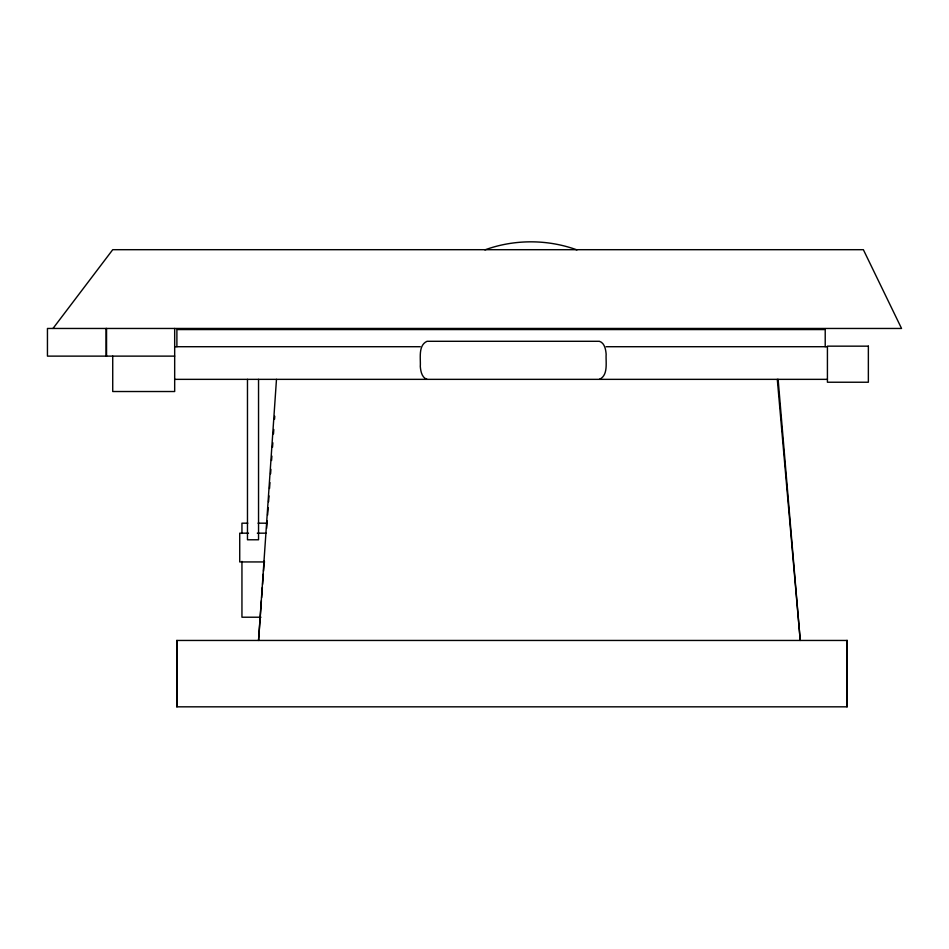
<?xml version="1.0" encoding="UTF-8"?>
<svg xmlns="http://www.w3.org/2000/svg" width="949" height="949" viewBox="0 0 949 949"><rect width="100%" height="100%" fill="white"/><g stroke="black" fill="none" stroke-linecap="round" stroke-linejoin="round"><path stroke-width="1.42" d="M276.479 379.351L258.543 640.456L261.414 600.622M261.627 597.668L262.375 587.348M262.588 584.394L263.336 574.074M263.549 571.12L264.297 560.8M266.645 528.344L267.179 520.965M267.606 515.07L268.14 507.691M268.567 501.796L268.994 495.888M269.528 488.51L269.955 482.614M270.595 473.765L270.916 469.34M271.556 460.49L271.877 456.066M272.517 447.204L272.838 442.78M273.478 433.93L273.798 429.506M274.546 419.185L274.759 416.231M52.99 328.461L112.729 249.694L863.365 249.694L901.55 328.461L47.45 328.461L47.45 356.124L174.675 356.124M484.903 249.895C514.192 239.148 547.656 239.148 576.945 249.895M599.412 379.351C608.582 375.258 605.581 361.889 606.15 354.214C605.759 349.457 604.62 342.98 599.412 341.296L427.038 341.296C417.868 345.389 420.858 358.758 420.288 366.433C420.692 371.201 421.831 377.666 427.038 379.351M174.675 346.717L420.288 346.717M606.15 346.717L827.421 346.717M174.675 379.351L827.421 379.351M247.796 523.184L241.948 523.184L241.948 533.468M258.045 523.184L266.823 523.184M248.519 533.172L239.729 533.172L239.729 561.938L264.617 561.938M257.298 533.172L266.088 533.172M260.975 617.218L241.948 617.218L241.948 561.381M777.302 379.351L800.244 640.456L778.121 379.351M847.03 640.456L847.03 706.827M825.215 346.717L825.215 329.564L176.894 329.564L176.894 346.717M258.543 379.351L258.543 539.779L247.475 539.779L247.475 379.351M176.894 640.456L176.894 706.827M174.675 328.461L174.675 391.522L112.729 391.522L112.729 356.124M106.549 328.461L106.549 356.124M106.086 328.461L106.086 356.124M868.359 346.16L827.421 346.16L827.421 382.233L868.359 382.233L868.359 346.16M847.184 640.456L176.739 640.456L176.739 706.827L847.184 706.827L847.184 640.456"/></g></svg>
